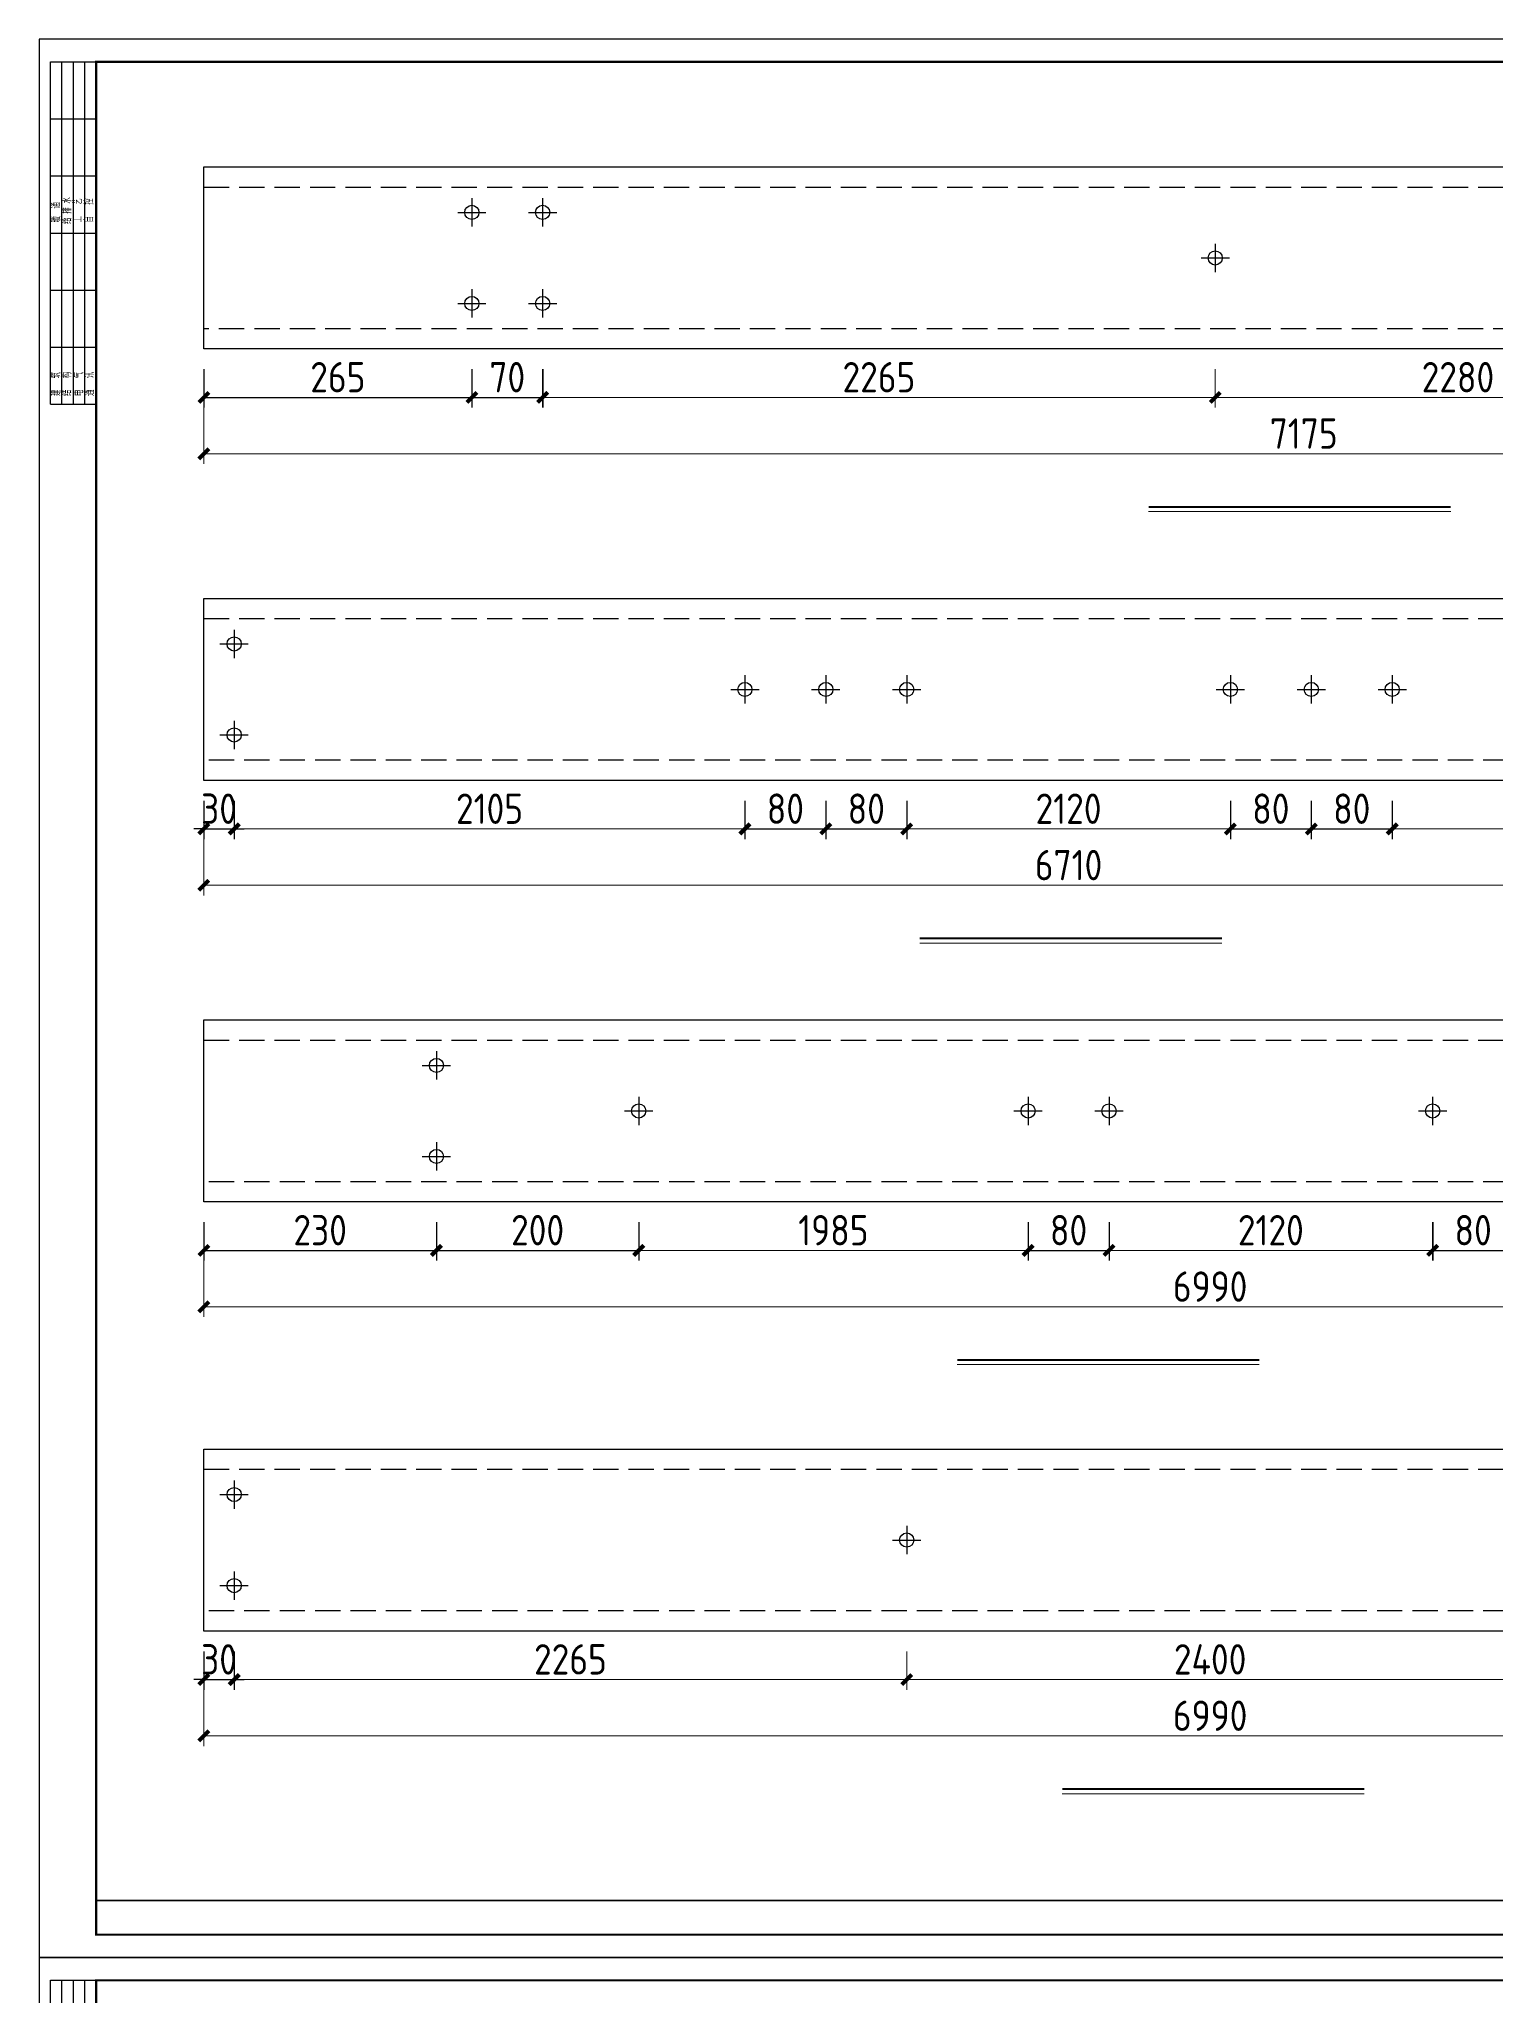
# Model space of a CAD drawing. Extents: x -196983 to 471790, y -783661 to 190401.
# Drawn here: x 317265 to 331669, y -88033 to -68691 of the extents above; entities that cross this region are included whole.
import ezdxf

# ---------------------------------------------------------------- set-up
doc = ezdxf.new("R2010")
doc.units = 0
doc.header["$LTSCALE"] = 1000
doc.header["$MEASUREMENT"] = 0
doc.linetypes.add('DASH', pattern=[0.35, 0.25, -0.1])
doc.layers.add('_TCH_MASK', color=7, linetype='Continuous')
doc.layers.add('PUB_TITLE', color=4, linetype='Continuous')
doc.styles.get("Standard").update_dxf_attribs({"font": 'gbenor.shx', "bigfont": 'gbcbig.shx'})
doc.styles.add('图框', font='')
doc.styles.get('图框').set_extended_font_data('SimSun')
doc.dimstyles.get("Standard").update_dxf_attribs({"dimscale": 100, "dimtxt": 3.5, "dimasz": 1, "dimexe": 2.5, "dimexo": 3, "dimgap": 1.5, "dimtad": 1, "dimdec": 0, "dimzin": 0, "dimdsep": 46, "dimtxsty": 'Standard', "dimblk": 'ARCHTICK', "dimcen": 0.09, "dimadec": 0, "dimazin": 0, "dimtfac": 1, "dimtdec": 0, "dimtix": 1, "dimtmove": 2, "dimatfit": 3, "dimfxl": 1, "dimtolj": 1, "dimtzin": 0, "dimarcsym": 0})

# ---------------------------------------------------------------- blocks, each defined once
blk = doc.blocks.new('$titleblk$00000095')
for p, q in [((-150, 20), (-150, 0)), ((-150, 20), (0, 20)), ((-125, 20), (-125, 0)), ((-100, 20), (-100, 0)), ((-75, 20), (-75, 0)), ((-75, 20), (-75, 0)), ((-50, 20), (-50, 0)), ((-25, 20), (-25, 0)), ((0, 20), (0, 0)), ((-150, 15), (-75, 15)), ((-150, 10), (-75, 10)), ((-75, 15), (0, 15)), ((-75, 10), (0, 10)), ((-150, 5), (-75, 5)), ((-75, 5), (0, 5))]:
    blk.add_line(p, q)
at = {"width": 0.8}
for s, p in [('建   筑', (-146.45, 15.65)), ('暖  通', (-70.35, 15.73)), ('结   构', (-146.45, 10.91)), ('电   气', (-146.45, 5.65)), ('给 排 水', (-71.03, 10.9)), ('工   艺', (-70.35, 6.13)), ('通   讯', (-146.45, 0.88)), ('自   控', (-70.35, 1.24))]:
    blk.add_text(s, height=3.509, dxfattribs=at).set_placement(p)
blk = doc.blocks.new('新块')
for p, q in [((-5840, 800), (-8800, 800)), ((-8240, 400), (-8240, 1000)), ((-7780, 400), (-7780, 1000)), ((-6760, 400), (-6760, 1000)), ((-6300, 400), (-6300, 1000)), ((-5840, 700), (-3840, 700)), ((-5200, 400), (-5200, 1000)), ((-3440, 400), (-3440, 1000)), ((-2160, 700), (-1280, 700)), ((-1720, 400), (-1720, 1000)), ((-400, 800), (-1280, 800)), ((-920, 400), (-920, 1000)), ((-400, 400), (-400, 1000)), ((-5840, 600), (-8800, 600)), ((-400, 600), (-1280, 600))]:
    blk.add_line(p, q)
for points, const_width in [([(-11880, 400), (-11880, 1000), (-400, 1000)], 32), ([(-8800, 400), (-8800, 1000)], 20), ([(-7320, 400), (-7320, 1000)], 20), ([(-5840, 400), (-5840, 1000)], 20), ([(-3840, 400), (-3840, 1000)], 20), ([(-2160, 400), (-2160, 1000)], 20), ([(-1280, 400), (-1280, 1000)], 20)]:
    blk.add_lwpolyline(points, dxfattribs=dict(const_width=const_width))
at = {"layer": 'PUB_TITLE'}
blk.add_lwpolyline([(-47560, 0), (0, 0), (0, 33640), (-47560, 33640)], close=True, dxfattribs=at)
at = {"layer": 'PUB_TITLE', "const_width": 40}
blk.add_lwpolyline([(-46560, 400), (-400, 400), (-400, 33240), (-46560, 33240)], close=True, dxfattribs=at)
at = {"layer": 'PUB_TITLE', "const_width": 32}
blk.add_lwpolyline([(-400, 1000), (-46560, 1000)], dxfattribs=at)
at = {"layer": 'PUB_TITLE', "xscale": 40, "yscale": 40, "zscale": 40, "rotation": 90}
blk.add_blockref('$titleblk$00000095', (-46560, 33240), dxfattribs=at)
at = {"style": '图框', "width": 0.8}
for s, height, p in [('安徽乾坤建材科技有限公司', 160, (-11315, 604)), ('审    核', 80, (-8702, 659)), ('审    定', 80, (-8701, 854)), ('设计负责人', 80, (-7265, 659)), ('校    对', 80, (-7217, 851)), ('工程名称', 80, (-5712, 794)), ('图纸', 80, (-3732, 778)), ('工程编号', 80, (-2112, 803)), ('阶 段', 80, (-1205, 851)), ('日 期', 80, (-1212, 659)), ('项目负责人', 80, (-8739, 457)), ('设 计 人', 80, (-7213, 457)), ('项目名称', 80, (-5712, 494)), ('名称', 80, (-3732, 498)), ('图   号', 80, (-2098, 504)), ('比 例', 80, (-1211, 457))]:
    blk.add_text(s, height=height, dxfattribs=at).set_placement(p)
for tag, p in [('审定人', (-8147, 838)), ('审核人', (-8147, 641)), ('设计负责人', (-6745, 649)), ('校对', (-6621, 837)), ('工程名称', (-5026, 781)), ('图名', (-3347, 649)), ('日期', (-905, 632)), ('阶段', (-810, 832)), ('项目负责人', (-8228, 444)), ('设计人', (-6659, 447)), ('项目名称', (-5026, 479)), ('图号', (-1657, 502)), ('比例', (-810, 446))]:
    blk.add_attdef(tag, p, '', height=120)
blk = doc.blocks.new('_ArchTick')
at = {"color": 0, "linetype": 'ByBlock', "const_width": 0.4}
blk.add_lwpolyline([(-0.5, -0.5), (0.5, 0.5)], dxfattribs=at)
blk = doc.blocks.new('*D1458')
at = {"layer": '_TCH_MASK', "color": 0, "lineweight": -2}
for p, q in [((318894, -71953), (318894, -72332)), ((321544, -71953), (321544, -72332)), ((318894, -72232), (321544, -72232))]:
    blk.add_line(p, q, dxfattribs=at)
at = {"layer": 'Defpoints', "color": 0}
for p in [(318894, -71753), (321544, -71753), (321544, -72232)]:
    blk.add_point(p, dxfattribs=at)
at = {"layer": '_TCH_MASK', "color": 0, "lineweight": -2, "xscale": 100, "yscale": 100, "zscale": 100, "rotation": 180}
blk.add_blockref('_ArchTick', (318894, -72232), dxfattribs=at)
at = {"layer": '_TCH_MASK', "color": 0, "lineweight": -2, "xscale": 100, "yscale": 100, "zscale": 100}
blk.add_blockref('_ArchTick', (321544, -72232), dxfattribs=at)
at = {"layer": '_TCH_MASK', "color": 0, "lineweight": 15, "insert": (320219, -72032), "char_height": 300, "attachment_point": 5}
blk.add_mtext('\\A1;265', dxfattribs=at)
blk = doc.blocks.new('*D1345')
at = {"layer": '_TCH_MASK', "color": 0, "lineweight": -2}
for p, q in [((321544, -71953), (321544, -72332)), ((322244, -71953), (322244, -72332)), ((321544, -72232), (322244, -72232))]:
    blk.add_line(p, q, dxfattribs=at)
at = {"layer": 'Defpoints', "color": 0}
for p in [(321544, -71753), (322244, -71753), (322244, -72232)]:
    blk.add_point(p, dxfattribs=at)
at = {"layer": '_TCH_MASK', "color": 0, "lineweight": -2, "xscale": 100, "yscale": 100, "zscale": 100, "rotation": 180}
blk.add_blockref('_ArchTick', (321544, -72232), dxfattribs=at)
at = {"layer": '_TCH_MASK', "color": 0, "lineweight": -2, "xscale": 100, "yscale": 100, "zscale": 100}
blk.add_blockref('_ArchTick', (322244, -72232), dxfattribs=at)
at = {"layer": '_TCH_MASK', "color": 0, "lineweight": 15, "insert": (321894, -72032), "char_height": 300, "attachment_point": 5}
blk.add_mtext('\\A1;70', dxfattribs=at)
blk = doc.blocks.new('*D1352')
at = {"layer": '_TCH_MASK', "color": 0, "lineweight": -2}
for p, q in [((318894, -76219), (318894, -76598)), ((319194, -76219), (319194, -76598)), ((318894, -76498), (318794, -76498)), ((318894, -76498), (319194, -76498)), ((319194, -76498), (319294, -76498))]:
    blk.add_line(p, q, dxfattribs=at)
at = {"layer": 'Defpoints', "color": 0}
for p in [(318894, -76019), (319194, -76019), (319194, -76498)]:
    blk.add_point(p, dxfattribs=at)
at = {"layer": '_TCH_MASK', "color": 0, "lineweight": -2, "xscale": 100, "yscale": 100, "zscale": 100}
blk.add_blockref('_ArchTick', (318894, -76498), dxfattribs=at)
at = {"layer": '_TCH_MASK', "color": 0, "lineweight": -2, "xscale": 100, "yscale": 100, "zscale": 100, "rotation": 180}
blk.add_blockref('_ArchTick', (319194, -76498), dxfattribs=at)
at = {"layer": '_TCH_MASK', "color": 0, "lineweight": 15, "insert": (319044, -76298), "char_height": 300, "attachment_point": 5}
blk.add_mtext('\\A1;30', dxfattribs=at)
blk = doc.blocks.new('*D1354')
at = {"layer": '_TCH_MASK', "color": 0, "lineweight": -2}
for p, q in [((329044, -76219), (329044, -76598)), ((329844, -76219), (329844, -76598)), ((329044, -76498), (329844, -76498))]:
    blk.add_line(p, q, dxfattribs=at)
at = {"layer": 'Defpoints', "color": 0}
for p in [(329044, -76019), (329844, -76019), (329844, -76498)]:
    blk.add_point(p, dxfattribs=at)
at = {"layer": '_TCH_MASK', "color": 0, "lineweight": -2, "xscale": 100, "yscale": 100, "zscale": 100, "rotation": 180}
blk.add_blockref('_ArchTick', (329044, -76498), dxfattribs=at)
at = {"layer": '_TCH_MASK', "color": 0, "lineweight": -2, "xscale": 100, "yscale": 100, "zscale": 100}
blk.add_blockref('_ArchTick', (329844, -76498), dxfattribs=at)
at = {"layer": '_TCH_MASK', "color": 0, "lineweight": 15, "insert": (329444, -76298), "char_height": 300, "attachment_point": 5}
blk.add_mtext('\\A1;80', dxfattribs=at)
blk = doc.blocks.new('*D1355')
at = {"layer": '_TCH_MASK', "color": 0, "lineweight": -2}
for p, q in [((329844, -76219), (329844, -76598)), ((330644, -76219), (330644, -76598)), ((329844, -76498), (330644, -76498))]:
    blk.add_line(p, q, dxfattribs=at)
at = {"layer": 'Defpoints', "color": 0}
for p in [(329844, -76019), (330644, -76019), (330644, -76498)]:
    blk.add_point(p, dxfattribs=at)
at = {"layer": '_TCH_MASK', "color": 0, "lineweight": -2, "xscale": 100, "yscale": 100, "zscale": 100, "rotation": 180}
blk.add_blockref('_ArchTick', (329844, -76498), dxfattribs=at)
at = {"layer": '_TCH_MASK', "color": 0, "lineweight": -2, "xscale": 100, "yscale": 100, "zscale": 100}
blk.add_blockref('_ArchTick', (330644, -76498), dxfattribs=at)
at = {"layer": '_TCH_MASK', "color": 0, "lineweight": 15, "insert": (330244, -76298), "char_height": 300, "attachment_point": 5}
blk.add_mtext('\\A1;80', dxfattribs=at)
blk = doc.blocks.new('*D1343')
at = {"layer": '_TCH_MASK', "color": 0, "lineweight": -2}
for p, q in [((324244, -76219), (324244, -76598)), ((325044, -76219), (325044, -76598)), ((324244, -76498), (325044, -76498))]:
    blk.add_line(p, q, dxfattribs=at)
at = {"layer": 'Defpoints', "color": 0}
for p in [(324244, -76019), (325044, -76019), (325044, -76498)]:
    blk.add_point(p, dxfattribs=at)
at = {"layer": '_TCH_MASK', "color": 0, "lineweight": -2, "xscale": 100, "yscale": 100, "zscale": 100, "rotation": 180}
blk.add_blockref('_ArchTick', (324244, -76498), dxfattribs=at)
at = {"layer": '_TCH_MASK', "color": 0, "lineweight": -2, "xscale": 100, "yscale": 100, "zscale": 100}
blk.add_blockref('_ArchTick', (325044, -76498), dxfattribs=at)
at = {"layer": '_TCH_MASK', "color": 0, "lineweight": 15, "insert": (324644, -76298), "char_height": 300, "attachment_point": 5}
blk.add_mtext('\\A1;80', dxfattribs=at)
blk = doc.blocks.new('*D1344')
at = {"layer": '_TCH_MASK', "color": 0, "lineweight": -2}
for p, q in [((325044, -76219), (325044, -76598)), ((325844, -76219), (325844, -76598)), ((325044, -76498), (325844, -76498))]:
    blk.add_line(p, q, dxfattribs=at)
at = {"layer": 'Defpoints', "color": 0}
for p in [(325044, -76019), (325844, -76019), (325844, -76498)]:
    blk.add_point(p, dxfattribs=at)
at = {"layer": '_TCH_MASK', "color": 0, "lineweight": -2, "xscale": 100, "yscale": 100, "zscale": 100, "rotation": 180}
blk.add_blockref('_ArchTick', (325044, -76498), dxfattribs=at)
at = {"layer": '_TCH_MASK', "color": 0, "lineweight": -2, "xscale": 100, "yscale": 100, "zscale": 100}
blk.add_blockref('_ArchTick', (325844, -76498), dxfattribs=at)
at = {"layer": '_TCH_MASK', "color": 0, "lineweight": 15, "insert": (325444, -76298), "char_height": 300, "attachment_point": 5}
blk.add_mtext('\\A1;80', dxfattribs=at)
blk = doc.blocks.new('*D1346')
at = {"layer": '_TCH_MASK', "color": 0, "lineweight": -2}
for p, q in [((318894, -80386), (318894, -80764)), ((321194, -80386), (321194, -80764)), ((318894, -80664), (321194, -80664))]:
    blk.add_line(p, q, dxfattribs=at)
at = {"layer": 'Defpoints', "color": 0}
for p in [(318894, -80186), (321194, -80186), (321194, -80664)]:
    blk.add_point(p, dxfattribs=at)
at = {"layer": '_TCH_MASK', "color": 0, "lineweight": -2, "xscale": 100, "yscale": 100, "zscale": 100, "rotation": 180}
blk.add_blockref('_ArchTick', (318894, -80664), dxfattribs=at)
at = {"layer": '_TCH_MASK', "color": 0, "lineweight": -2, "xscale": 100, "yscale": 100, "zscale": 100}
blk.add_blockref('_ArchTick', (321194, -80664), dxfattribs=at)
at = {"layer": '_TCH_MASK', "color": 0, "lineweight": 15, "insert": (320044, -80464), "char_height": 300, "attachment_point": 5}
blk.add_mtext('\\A1;230', dxfattribs=at)
blk = doc.blocks.new('*D1347')
at = {"layer": '_TCH_MASK', "color": 0, "lineweight": -2}
for p, q in [((321194, -80386), (321194, -80764)), ((323194, -80386), (323194, -80764)), ((321194, -80664), (323194, -80664))]:
    blk.add_line(p, q, dxfattribs=at)
at = {"layer": 'Defpoints', "color": 0}
for p in [(321194, -80186), (323194, -80186), (323194, -80664)]:
    blk.add_point(p, dxfattribs=at)
at = {"layer": '_TCH_MASK', "color": 0, "lineweight": -2, "xscale": 100, "yscale": 100, "zscale": 100, "rotation": 180}
blk.add_blockref('_ArchTick', (321194, -80664), dxfattribs=at)
at = {"layer": '_TCH_MASK', "color": 0, "lineweight": -2, "xscale": 100, "yscale": 100, "zscale": 100}
blk.add_blockref('_ArchTick', (323194, -80664), dxfattribs=at)
at = {"layer": '_TCH_MASK', "color": 0, "lineweight": 15, "insert": (322194, -80464), "char_height": 300, "attachment_point": 5}
blk.add_mtext('\\A1;200', dxfattribs=at)
blk = doc.blocks.new('*D1350')
at = {"layer": '_TCH_MASK', "color": 0, "lineweight": -2}
for p, q in [((331044, -80386), (331044, -80764)), ((331844, -80386), (331844, -80764)), ((331044, -80664), (331844, -80664))]:
    blk.add_line(p, q, dxfattribs=at)
at = {"layer": 'Defpoints', "color": 0}
for p in [(331044, -80186), (331844, -80186), (331844, -80664)]:
    blk.add_point(p, dxfattribs=at)
at = {"layer": '_TCH_MASK', "color": 0, "lineweight": -2, "xscale": 100, "yscale": 100, "zscale": 100, "rotation": 180}
blk.add_blockref('_ArchTick', (331044, -80664), dxfattribs=at)
at = {"layer": '_TCH_MASK', "color": 0, "lineweight": -2, "xscale": 100, "yscale": 100, "zscale": 100}
blk.add_blockref('_ArchTick', (331844, -80664), dxfattribs=at)
at = {"layer": '_TCH_MASK', "color": 0, "lineweight": 15, "insert": (331444, -80464), "char_height": 300, "attachment_point": 5}
blk.add_mtext('\\A1;80', dxfattribs=at)
blk = doc.blocks.new('*D1351')
at = {"layer": '_TCH_MASK', "color": 0, "lineweight": -2}
for p, q in [((327044, -80386), (327044, -80764)), ((327844, -80386), (327844, -80764)), ((327044, -80664), (327844, -80664))]:
    blk.add_line(p, q, dxfattribs=at)
at = {"layer": 'Defpoints', "color": 0}
for p in [(327044, -80186), (327844, -80186), (327844, -80664)]:
    blk.add_point(p, dxfattribs=at)
at = {"layer": '_TCH_MASK', "color": 0, "lineweight": -2, "xscale": 100, "yscale": 100, "zscale": 100, "rotation": 180}
blk.add_blockref('_ArchTick', (327044, -80664), dxfattribs=at)
at = {"layer": '_TCH_MASK', "color": 0, "lineweight": -2, "xscale": 100, "yscale": 100, "zscale": 100}
blk.add_blockref('_ArchTick', (327844, -80664), dxfattribs=at)
at = {"layer": '_TCH_MASK', "color": 0, "lineweight": 15, "insert": (327444, -80464), "char_height": 300, "attachment_point": 5}
blk.add_mtext('\\A1;80', dxfattribs=at)
blk = doc.blocks.new('*D1359')
at = {"layer": '_TCH_MASK', "color": 0, "lineweight": -2}
for p, q in [((318894, -84628), (318894, -85007)), ((319194, -84628), (319194, -85007)), ((318894, -84907), (318794, -84907)), ((318894, -84907), (319194, -84907)), ((319194, -84907), (319294, -84907))]:
    blk.add_line(p, q, dxfattribs=at)
at = {"layer": 'Defpoints', "color": 0}
for p in [(318894, -84428), (319194, -84428), (319194, -84907)]:
    blk.add_point(p, dxfattribs=at)
at = {"layer": '_TCH_MASK', "color": 0, "lineweight": -2, "xscale": 100, "yscale": 100, "zscale": 100}
blk.add_blockref('_ArchTick', (318894, -84907), dxfattribs=at)
at = {"layer": '_TCH_MASK', "color": 0, "lineweight": -2, "xscale": 100, "yscale": 100, "zscale": 100, "rotation": 180}
blk.add_blockref('_ArchTick', (319194, -84907), dxfattribs=at)
at = {"layer": '_TCH_MASK', "color": 0, "lineweight": 15, "insert": (319044, -84707), "char_height": 300, "attachment_point": 5}
blk.add_mtext('\\A1;30', dxfattribs=at)

msp = doc.modelspace()

# ---------------------------------------------------------------- linework, layer by layer
at = {"color": 3}
for p, q in [((318893.6, -69953.3), (340643.6, -69953.3)), ((318893.6, -71753.3), (318893.6, -69953.3)), ((340643.6, -71753.3), (318893.6, -71753.3)), ((318893.6, -74219.1), (335993.6, -74219.1)), ((318893.6, -76019.1), (318893.6, -74219.1)), ((335993.6, -76019.1), (318893.6, -76019.1)), ((318893.6, -78385.6), (338793.6, -78385.6)), ((318893.6, -80185.6), (318893.6, -78385.6)), ((338793.6, -80185.6), (318893.6, -80185.6)), ((318893.6, -82627.7), (338793.6, -82627.7)), ((318893.6, -84427.7), (318893.6, -82627.7)), ((338793.6, -84427.7), (318893.6, -84427.7))]:
    msp.add_line(p, q, dxfattribs=at)
at = {"color": 3, "linetype": 'DASH'}
for p, q in [((318893.6, -70153.3), (340643.6, -70153.3)), ((340643.6, -71553.3), (318893.6, -71553.3)), ((318893.6, -74419.1), (335993.6, -74419.1)), ((335993.6, -75819.1), (318893.6, -75819.1)), ((318893.6, -78585.6), (338793.6, -78585.6)), ((338793.6, -79985.6), (318893.6, -79985.6)), ((318893.6, -82827.7), (338793.6, -82827.7)), ((338793.6, -84227.7), (318893.6, -84227.7))]:
    msp.add_line(p, q, dxfattribs=at)
at = {"color": 1}
for p, q in [((321403.6, -70403.3), (321683.6, -70403.3)), ((321543.6, -70263.3), (321543.6, -70543.3)), ((322103.6, -70403.3), (322383.6, -70403.3)), ((322243.6, -70263.3), (322243.6, -70543.3)), ((328893.6, -70713.3), (328893.6, -70993.3)), ((328753.6, -70853.3), (329033.6, -70853.3)), ((321543.6, -71163.3), (321543.6, -71443.3)), ((322243.6, -71163.3), (322243.6, -71443.3)), ((321403.6, -71303.3), (321683.6, -71303.3)), ((322103.6, -71303.3), (322383.6, -71303.3)), ((319193.6, -74529.1), (319193.6, -74809.1)), ((319053.6, -74669.1), (319333.6, -74669.1)), ((324243.6, -74979.1), (324243.6, -75259.1)), ((325043.6, -74979.1), (325043.6, -75259.1)), ((325843.6, -74979.1), (325843.6, -75259.1)), ((329043.6, -74979.1), (329043.6, -75259.1)), ((329843.6, -74979.1), (329843.6, -75259.1)), ((330643.6, -74979.1), (330643.6, -75259.1)), ((324103.6, -75119.1), (324383.6, -75119.1)), ((324903.6, -75119.1), (325183.6, -75119.1)), ((325703.6, -75119.1), (325983.6, -75119.1)), ((328903.6, -75119.1), (329183.6, -75119.1)), ((329703.6, -75119.1), (329983.6, -75119.1)), ((330503.6, -75119.1), (330783.6, -75119.1)), ((319193.6, -75429.1), (319193.6, -75709.1)), ((319053.6, -75569.1), (319333.6, -75569.1)), ((321193.6, -78695.6), (321193.6, -78975.6)), ((321053.6, -78835.6), (321333.6, -78835.6)), ((323053.6, -79285.6), (323333.6, -79285.6)), ((323193.6, -79145.6), (323193.6, -79425.6)), ((326903.6, -79285.6), (327183.6, -79285.6)), ((327043.6, -79145.6), (327043.6, -79425.6)), ((327703.6, -79285.6), (327983.6, -79285.6)), ((327843.6, -79145.6), (327843.6, -79425.6)), ((330903.6, -79285.6), (331183.6, -79285.6)), ((331043.6, -79145.6), (331043.6, -79425.6)), ((321193.6, -79595.6), (321193.6, -79875.6)), ((321053.6, -79735.6), (321333.6, -79735.6)), ((319193.6, -82937.7), (319193.6, -83217.7)), ((319053.6, -83077.7), (319333.6, -83077.7)), ((325703.6, -83527.7), (325983.6, -83527.7)), ((325843.6, -83387.7), (325843.6, -83667.7)), ((319193.6, -83837.7), (319193.6, -84117.7)), ((319053.6, -83977.7), (319333.6, -83977.7))]:
    msp.add_line(p, q, dxfattribs=at)
for centre in [(321543.6, -70403.3), (322243.6, -70403.3), (328893.6, -70853.3), (321543.6, -71303.3), (322243.6, -71303.3), (319193.6, -74669.1), (324243.6, -75119.1), (325043.6, -75119.1), (325843.6, -75119.1), (329043.6, -75119.1), (329843.6, -75119.1), (330643.6, -75119.1), (319193.6, -75569.1), (321193.6, -78835.6), (323193.6, -79285.6), (327043.6, -79285.6), (327843.6, -79285.6), (331043.6, -79285.6), (321193.6, -79735.6), (319193.6, -83077.7), (325843.6, -83527.7), (319193.6, -83977.7)]:
    msp.add_circle(centre, 70, dxfattribs=at)
at = {"layer": '_TCH_MASK', "lineweight": 15}
for p, q in [((318893.6, -71953.3), (318893.6, -72889.3)), ((322243.6, -71953.3), (322243.6, -72332.2)), ((328893.6, -71953.3), (328893.6, -72332.2)), ((328893.6, -71953.3), (328893.6, -72332.2)), ((322243.6, -72232.2), (328893.6, -72232.2)), ((328893.6, -72232.2), (333693.6, -72232.2)), ((340643.6, -72789.3), (318893.6, -72789.3)), ((331222, -73360.1), (328234.8, -73360.1)), ((318893.6, -76219.1), (318893.6, -77155.2)), ((319193.6, -76219.1), (319193.6, -76598)), ((324243.6, -76219.1), (324243.6, -76598)), ((325843.6, -76219.1), (325843.6, -76598)), ((329043.6, -76219.1), (329043.6, -76598)), ((330643.6, -76219.1), (330643.6, -76598)), ((319193.6, -76498), (324243.6, -76498)), ((325843.6, -76498), (329043.6, -76498)), ((330643.6, -76498), (335693.6, -76498)), ((335993.6, -77055.2), (318893.6, -77055.2)), ((328960.1, -77626), (325972.9, -77626)), ((318893.6, -80385.6), (318893.6, -81321.6)), ((323193.6, -80385.6), (323193.6, -80764.5)), ((327043.6, -80385.6), (327043.6, -80764.5)), ((327843.6, -80385.6), (327843.6, -80764.5)), ((331043.6, -80385.6), (331043.6, -80764.5)), ((323193.6, -80664.5), (327043.6, -80664.5)), ((327843.6, -80664.5), (331043.6, -80664.5)), ((338793.6, -81221.6), (318893.6, -81221.6)), ((329329.8, -81792.4), (326342.6, -81792.4)), ((318893.6, -84627.7), (318893.6, -85563.7)), ((319193.6, -84627.7), (319193.6, -85006.6)), ((325843.6, -84627.7), (325843.6, -85006.6)), ((325843.6, -84627.7), (325843.6, -85006.6)), ((319193.6, -84906.6), (325843.6, -84906.6)), ((325843.6, -84906.6), (331843.6, -84906.6)), ((338793.6, -85463.7), (318893.6, -85463.7)), ((330367.8, -86034.5), (327380.6, -86034.5))]:
    msp.add_line(p, q, dxfattribs=at)
at = {"layer": '_TCH_MASK', "lineweight": 15, "const_width": 20}
for points in [[(328234.8, -73314.8), (331222, -73314.8)], [(325972.9, -77580.6), (328960.1, -77580.6)], [(326342.6, -81747.1), (329329.8, -81747.1)], [(327380.6, -85989.2), (330367.8, -85989.2)]]:
    msp.add_lwpolyline(points, dxfattribs=at)

# ---------------------------------------------------------------- block references
at = {"layer": '_TCH_MASK', "color": 0, "lineweight": 15, "xscale": 0.5637161763734184, "yscale": 0.5637161763588665, "zscale": 0.5637161763684475}
for p in [(344075.6, -87654), (344075.6, -106617.4)]:
    msp.add_blockref('新块', p, dxfattribs=at)
at = {"layer": '_TCH_MASK', "lineweight": 15, "xscale": 100, "yscale": 100, "zscale": 100, "rotation": 180}
for p in [(322243.6, -72232.2), (328893.6, -72232.2), (318893.6, -72789.3), (319193.6, -76498), (325843.6, -76498), (330643.6, -76498), (318893.6, -77055.2), (323193.6, -80664.5), (327843.6, -80664.5), (318893.6, -81221.6), (319193.6, -84906.6), (325843.6, -84906.6), (318893.6, -85463.7)]:
    msp.add_blockref('_ArchTick', p, dxfattribs=at)
at = {"layer": '_TCH_MASK', "lineweight": 15, "xscale": 100, "yscale": 100, "zscale": 100}
for p in [(328893.6, -72232.2), (324243.6, -76498), (329043.6, -76498), (327043.6, -80664.5), (331043.6, -80664.5), (325843.6, -84906.6)]:
    msp.add_blockref('_ArchTick', p, dxfattribs=at)

# ---------------------------------------------------------------- texts
at = {"layer": '_TCH_MASK', "lineweight": 15, "char_height": 300, "attachment_point": 5}
for s, insert in [('\\A1;2265', (325568.6, -72032.2)), ('\\A1;2280', (331293.6, -72032.2)), ('\\A1;7175', (329768.6, -72589.3)), ('\\A1;2105', (321718.6, -76298)), ('\\A1;2120', (327443.6, -76298)), ('\\A1;6710', (327443.6, -76855.2)), ('\\A1;1985', (325118.6, -80464.5)), ('\\A1;2120', (329443.6, -80464.5)), ('\\A1;6990', (328843.6, -81021.6)), ('\\A1;2265', (322518.6, -84706.6)), ('\\A1;2400', (328843.6, -84706.6)), ('\\A1;6990', (328843.6, -85263.7))]:
    msp.add_mtext(s, dxfattribs=dict(at, insert=insert))

# ---------------------------------------------------------------- dimensions: what is measured, and where the dimension line sits
at = {"layer": '_TCH_MASK', "lineweight": 15}
for base, p1, p2, picture, middle in [((321543.6, -72232.2), (318893.6, -71753.3), (321543.6, -71753.3), '*D1458', (320218.6, -72032.2)), ((322243.6, -72232.2), (321543.6, -71753.3), (322243.6, -71753.3), '*D1345', (321893.6, -72032.2)), ((319193.6, -76498), (318893.6, -76019.1), (319193.6, -76019.1), '*D1352', (319043.6, -76298)), ((325043.6, -76498), (324243.6, -76019.1), (325043.6, -76019.1), '*D1343', (324643.6, -76298)), ((325843.6, -76498), (325043.6, -76019.1), (325843.6, -76019.1), '*D1344', (325443.6, -76298)), ((329843.6, -76498), (329043.6, -76019.1), (329843.6, -76019.1), '*D1354', (329443.6, -76298)), ((330643.6, -76498), (329843.6, -76019.1), (330643.6, -76019.1), '*D1355', (330243.6, -76298)), ((321193.6, -80664.5), (318893.6, -80185.6), (321193.6, -80185.6), '*D1346', (320043.6, -80464.5)), ((323193.6, -80664.5), (321193.6, -80185.6), (323193.6, -80185.6), '*D1347', (322193.6, -80464.5)), ((327843.6, -80664.5), (327043.6, -80185.6), (327843.6, -80185.6), '*D1351', (327443.6, -80464.5)), ((331843.6, -80664.5), (331043.6, -80185.6), (331843.6, -80185.6), '*D1350', (331443.6, -80464.5)), ((319193.6, -84906.6), (318893.6, -84427.7), (319193.6, -84427.7), '*D1359', (319043.6, -84706.6))]:
    dim = msp.add_linear_dim(base=base, p1=p1, p2=p2, dimstyle='Standard', override={"dimtxt": 3, "dimexe": 1, "dimexo": 2, "dimgap": 0.5, "dimlfac": 0.1}, dxfattribs=at)
    dim.commit()
    dim.dimension.update_dxf_attribs({"geometry": picture, "text_midpoint": middle})

doc.saveas('drawing.dxf')
